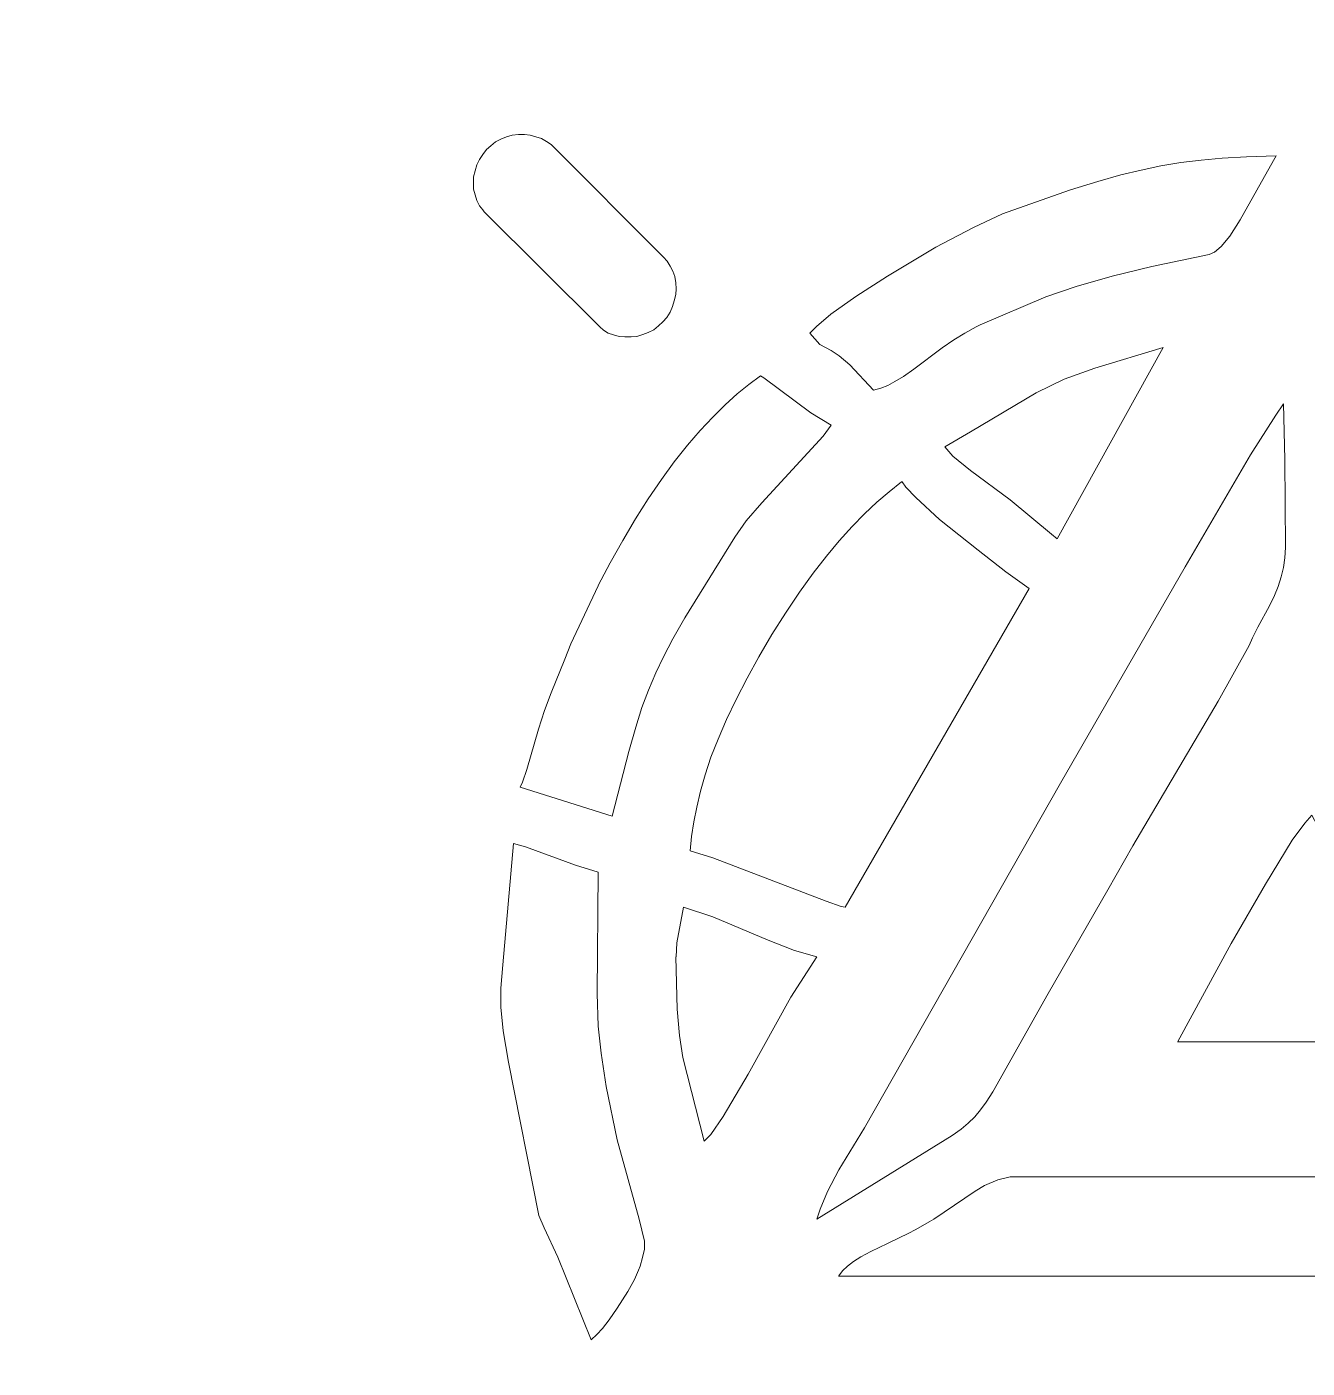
# Model space of a CAD drawing. Header units: millimetres. Extents: x -26 to 1265, y -860 to -429.
# Drawn here: x 635 to 702.3, y -656.6 to -586 of the extents above; entities that cross this region are included whole.
import ezdxf

# ---------------------------------------------------------------- set-up
doc = ezdxf.new("R2010")
doc.units = ezdxf.units.MM
doc.header["$MEASUREMENT"] = 0
doc.layers.add('layer 1', color=7, linetype='Continuous')

msp = doc.modelspace()

# ---------------------------------------------------------------- linework, layer by layer
at = {"layer": 'layer 1', "color": 7, "lineweight": 9, "true_color": 0xffffff}
for points, knots in [([(525.7375, -755.4875), (525.7375, -755.4875), (879.0375, -755.4625), (879.0375, -755.4625), (879.0375, -755.4625), (879.4875, -755.4125), (879.4875, -755.4125), (879.4875, -755.4125), (879.9624, -755.3375), (879.9624, -755.3375), (879.9624, -755.3375), (880.4125, -755.2125), (880.4125, -755.2125), (880.4125, -755.2125), (880.8625, -755.0625), (880.8625, -755.0625), (880.8625, -755.0625), (881.2875, -754.8625), (881.2875, -754.8625), (881.2875, -754.8625), (881.6875, -754.6375), (881.6875, -754.6375), (881.6875, -754.6375), (882.0625, -754.3625), (882.0625, -754.3625), (882.0625, -754.3625), (882.4374, -754.0625), (882.4374, -754.0625), (882.4374, -754.0625), (882.7625, -753.7375), (882.7625, -753.7375), (882.7625, -753.7375), (883.0625, -753.3875), (883.0625, -753.3875), (883.0625, -753.3875), (883.3375, -752.9875), (883.3375, -752.9875), (883.3375, -752.9875), (883.5875, -752.5875), (883.5875, -752.5875), (883.5875, -752.5875), (883.7875, -752.1625), (883.7875, -752.1625), (883.7875, -752.1625), (883.9624, -751.7375), (883.9624, -751.7375), (883.9624, -751.7375), (884.0875, -751.2875), (884.0875, -751.2875), (884.0875, -751.2875), (884.1875, -750.8375), (884.1875, -750.8375), (884.1875, -750.8375), (884.2375, -750.3625), (884.2375, -750.3625), (884.2375, -750.3625), (884.2375, -750.2625), (884.2375, -750.2625), (884.2375, -750.2625), (884.2375, -520.6875), (884.2375, -520.6875), (884.2375, -520.6875), (884.1875, -520.2375), (884.1875, -520.2375), (884.1875, -520.2375), (884.1125, -519.7625), (884.1125, -519.7625), (884.1125, -519.7625), (883.9874, -519.3125), (883.9874, -519.3125), (883.9874, -519.3125), (883.8375, -518.8625), (883.8375, -518.8625), (883.8375, -518.8625), (883.6375, -518.4375), (883.6375, -518.4375), (883.6375, -518.4375), (883.4125, -518.0375), (883.4125, -518.0375), (883.4125, -518.0375), (883.1374, -517.6625), (883.1374, -517.6625), (883.1374, -517.6625), (882.8375, -517.2875), (882.8375, -517.2875), (882.8375, -517.2875), (882.5125, -516.9625), (882.5125, -516.9625), (882.5125, -516.9625), (882.1625, -516.6625), (882.1625, -516.6625), (882.1625, -516.6625), (881.7625, -516.3875), (881.7625, -516.3875), (881.7625, -516.3875), (881.3625, -516.1375), (881.3625, -516.1375), (881.3625, -516.1375), (880.9375, -515.9375), (880.9375, -515.9375), (880.9375, -515.9375), (880.5125, -515.7625), (880.5125, -515.7625), (880.5125, -515.7625), (880.0624, -515.6375), (880.0624, -515.6375), (880.0624, -515.6375), (879.6125, -515.5375), (879.6125, -515.5375), (879.6125, -515.5375), (879.1374, -515.4875), (879.1374, -515.4875), (879.1374, -515.4875), (879.0375, -515.4875), (879.0375, -515.4875), (879.0375, -515.4875), (525.4625, -515.4875), (525.4625, -515.4875), (525.4625, -515.4875), (525.0125, -515.5375), (525.0125, -515.5375), (525.0125, -515.5375), (524.5375, -515.6125), (524.5375, -515.6125), (524.5375, -515.6125), (524.0875, -515.7375), (524.0875, -515.7375), (524.0875, -515.7375), (523.6375, -515.8875), (523.6375, -515.8875), (523.6375, -515.8875), (523.2125, -516.0875), (523.2125, -516.0875), (523.2125, -516.0875), (522.8125, -516.3125), (522.8125, -516.3125), (522.8125, -516.3125), (522.4375, -516.5875), (522.4375, -516.5875), (522.4375, -516.5875), (522.0625, -516.8875), (522.0625, -516.8875), (522.0625, -516.8875), (521.7375, -517.2125), (521.7375, -517.2125), (521.7375, -517.2125), (521.4375, -517.5625), (521.4375, -517.5625), (521.4375, -517.5625), (521.1625, -517.9625), (521.1625, -517.9625), (521.1625, -517.9625), (520.9125, -518.3625), (520.9125, -518.3625), (520.9125, -518.3625), (520.7125, -518.7875), (520.7125, -518.7875), (520.7125, -518.7875), (520.5375, -519.2125), (520.5375, -519.2125), (520.5375, -519.2125), (520.4125, -519.6625), (520.4125, -519.6625), (520.4125, -519.6625), (520.3125, -520.1125), (520.3125, -520.1125), (520.3125, -520.1125), (520.2625, -520.5875), (520.2625, -520.5875), (520.2625, -520.5875), (520.2625, -520.6875), (520.2625, -520.6875), (520.2625, -520.6875), (520.2625, -750.2625), (520.2625, -750.2625), (520.2625, -750.2625), (520.3125, -750.7125), (520.3125, -750.7125), (520.3125, -750.7125), (520.3875, -751.1875), (520.3875, -751.1875), (520.3875, -751.1875), (520.5125, -751.6375), (520.5125, -751.6375), (520.5125, -751.6375), (520.6625, -752.0625), (520.6625, -752.0625), (520.6625, -752.0625), (520.8625, -752.5125), (520.8625, -752.5125), (520.8625, -752.5125), (521.0875, -752.9125), (521.0875, -752.9125), (521.0875, -752.9125), (521.3625, -753.2875), (521.3625, -753.2875), (521.3625, -753.2875), (521.6625, -753.6625), (521.6625, -753.6625), (521.6625, -753.6625), (521.9875, -753.9875), (521.9875, -753.9875), (521.9875, -753.9875), (522.3375, -754.2875), (522.3375, -754.2875), (522.3375, -754.2875), (522.7375, -754.5625), (522.7375, -754.5625), (522.7375, -754.5625), (523.1375, -754.8125), (523.1375, -754.8125), (523.1375, -754.8125), (523.5375, -755.0125), (523.5375, -755.0125), (523.5375, -755.0125), (523.9875, -755.1875), (523.9875, -755.1875), (523.9875, -755.1875), (524.4375, -755.3125), (524.4375, -755.3125), (524.4375, -755.3125), (524.8875, -755.4125), (524.8875, -755.4125), (524.8875, -755.4125), (525.3625, -755.4625), (525.3625, -755.4625), (525.3625, -755.4625), (525.7375, -755.4875), (525.7375, -755.4875)], [0, 0, 0, 0, 0.0131579, 0.0131579, 0.0131579, 0.0263158, 0.0263158, 0.0263158, 0.0394737, 0.0394737, 0.0394737, 0.0526316, 0.0526316, 0.0526316, 0.0657895, 0.0657895, 0.0657895, 0.0789474, 0.0789474, 0.0789474, 0.0921053, 0.0921053, 0.0921053, 0.1052632, 0.1052632, 0.1052632, 0.1184211, 0.1184211, 0.1184211, 0.1315789, 0.1315789, 0.1315789, 0.1447368, 0.1447368, 0.1447368, 0.1578947, 0.1578947, 0.1578947, 0.1710526, 0.1710526, 0.1710526, 0.1842105, 0.1842105, 0.1842105, 0.1973684, 0.1973684, 0.1973684, 0.2105263, 0.2105263, 0.2105263, 0.2236842, 0.2236842, 0.2236842, 0.2368421, 0.2368421, 0.2368421, 0.25, 0.25, 0.25, 0.2631579, 0.2631579, 0.2631579, 0.2763158, 0.2763158, 0.2763158, 0.2894737, 0.2894737, 0.2894737, 0.3026316, 0.3026316, 0.3026316, 0.3157895, 0.3157895, 0.3157895, 0.3289474, 0.3289474, 0.3289474, 0.3421053, 0.3421053, 0.3421053, 0.3552632, 0.3552632, 0.3552632, 0.3684211, 0.3684211, 0.3684211, 0.3815789, 0.3815789, 0.3815789, 0.3947368, 0.3947368, 0.3947368, 0.4078947, 0.4078947, 0.4078947, 0.4210526, 0.4210526, 0.4210526, 0.4342105, 0.4342105, 0.4342105, 0.4473684, 0.4473684, 0.4473684, 0.4605263, 0.4605263, 0.4605263, 0.4736842, 0.4736842, 0.4736842, 0.4868421, 0.4868421, 0.4868421, 0.5, 0.5, 0.5, 0.5131579, 0.5131579, 0.5131579, 0.5263158, 0.5263158, 0.5263158, 0.5394737, 0.5394737, 0.5394737, 0.5526316, 0.5526316, 0.5526316, 0.5657895, 0.5657895, 0.5657895, 0.5789474, 0.5789474, 0.5789474, 0.5921053, 0.5921053, 0.5921053, 0.6052632, 0.6052632, 0.6052632, 0.6184211, 0.6184211, 0.6184211, 0.6315789, 0.6315789, 0.6315789, 0.6447368, 0.6447368, 0.6447368, 0.6578947, 0.6578947, 0.6578947, 0.6710526, 0.6710526, 0.6710526, 0.6842105, 0.6842105, 0.6842105, 0.6973684, 0.6973684, 0.6973684, 0.7105263, 0.7105263, 0.7105263, 0.7236842, 0.7236842, 0.7236842, 0.7368421, 0.7368421, 0.7368421, 0.75, 0.75, 0.75, 0.7631579, 0.7631579, 0.7631579, 0.7763158, 0.7763158, 0.7763158, 0.7894737, 0.7894737, 0.7894737, 0.8026316, 0.8026316, 0.8026316, 0.8157895, 0.8157895, 0.8157895, 0.8289474, 0.8289474, 0.8289474, 0.8421053, 0.8421053, 0.8421053, 0.8552632, 0.8552632, 0.8552632, 0.8684211, 0.8684211, 0.8684211, 0.8815789, 0.8815789, 0.8815789, 0.8947368, 0.8947368, 0.8947368, 0.9078947, 0.9078947, 0.9078947, 0.9210526, 0.9210526, 0.9210526, 0.9342105, 0.9342105, 0.9342105, 0.9473684, 0.9473684, 0.9473684, 0.9605263, 0.9605263, 0.9605263, 0.9736842, 0.9736842, 0.9736842, 0.9868421, 0.9868421, 0.9868421, 1, 1, 1, 1]), ([(659.1375, -592.4875), (659.1375, -592.4875), (658.9375, -592.7375), (658.9375, -592.7375), (658.9375, -592.7375), (658.7625, -593.0125), (658.7625, -593.0125), (658.7625, -593.0125), (658.6375, -593.2875), (658.6375, -593.2875), (658.6375, -593.2875), (658.5375, -593.6125), (658.5375, -593.6125), (658.5375, -593.6125), (658.4625, -593.9125), (658.4625, -593.9125), (658.4625, -593.9125), (658.4625, -594.2375), (658.4625, -594.2375), (658.4625, -594.2375), (658.4625, -594.5625), (658.4625, -594.5625), (658.4625, -594.5625), (658.5375, -594.8625), (658.5375, -594.8625), (658.5375, -594.8625), (658.6375, -595.1625), (658.6375, -595.1625), (658.6375, -595.1625), (658.7625, -595.4375), (658.7625, -595.4375), (658.7625, -595.4375), (658.9375, -595.6625), (658.9375, -595.6625), (658.9375, -595.6625), (659.0125, -595.7625), (659.0125, -595.7625), (659.0125, -595.7625), (665.0875, -601.8125), (665.0875, -601.8125), (665.0875, -601.8125), (665.2875, -601.9875), (665.2875, -601.9875), (665.2875, -601.9875), (665.5375, -602.1375), (665.5375, -602.1375), (665.5375, -602.1375), (665.8125, -602.2375), (665.8125, -602.2375), (665.8125, -602.2375), (666.1125, -602.3125), (666.1125, -602.3125), (666.1125, -602.3125), (666.4125, -602.3375), (666.4125, -602.3375), (666.4125, -602.3375), (666.7375, -602.3375), (666.7375, -602.3375), (666.7375, -602.3375), (667.0375, -602.3125), (667.0375, -602.3125), (667.0375, -602.3125), (667.3625, -602.2125), (667.3625, -602.2125), (667.3625, -602.2125), (667.6375, -602.1125), (667.6375, -602.1125), (667.6375, -602.1125), (667.9375, -601.9625), (667.9375, -601.9625), (667.9375, -601.9625), (668.1875, -601.7625), (668.1875, -601.7625), (668.1875, -601.7625), (668.4125, -601.5375), (668.4125, -601.5375), (668.4125, -601.5375), (668.6125, -601.3125), (668.6125, -601.3125), (668.6125, -601.3125), (668.7875, -601.0375), (668.7875, -601.0375), (668.7875, -601.0375), (668.9125, -600.7375), (668.9125, -600.7375), (668.9125, -600.7375), (669.0125, -600.4375), (669.0125, -600.4375), (669.0125, -600.4375), (669.0875, -600.1125), (669.0875, -600.1125), (669.0875, -600.1125), (669.1125, -599.8125), (669.1125, -599.8125), (669.1125, -599.8125), (669.0875, -599.4875), (669.0875, -599.4875), (669.0875, -599.4875), (669.0375, -599.1625), (669.0375, -599.1625), (669.0375, -599.1625), (668.9375, -598.8875), (668.9375, -598.8875), (668.9375, -598.8875), (668.7875, -598.6125), (668.7875, -598.6125), (668.7875, -598.6125), (668.6375, -598.3625), (668.6375, -598.3625), (668.6375, -598.3625), (668.4375, -598.1375), (668.4375, -598.1375), (668.4375, -598.1375), (668.4375, -598.1375), (668.4375, -598.1375), (668.4375, -598.1375), (662.5375, -592.2125), (662.5375, -592.2125), (662.5375, -592.2125), (662.2875, -592.0625), (662.2875, -592.0625), (662.2875, -592.0625), (662.0375, -591.9125), (662.0375, -591.9125), (662.0375, -591.9125), (661.7375, -591.8125), (661.7375, -591.8125), (661.7375, -591.8125), (661.4375, -591.7375), (661.4375, -591.7375), (661.4375, -591.7375), (661.1375, -591.6875), (661.1375, -591.6875), (661.1375, -591.6875), (660.8125, -591.6875), (660.8125, -591.6875), (660.8125, -591.6875), (660.4875, -591.7375), (660.4875, -591.7375), (660.4875, -591.7375), (660.1875, -591.8125), (660.1875, -591.8125), (660.1875, -591.8125), (659.8875, -591.9375), (659.8875, -591.9375), (659.8875, -591.9375), (659.6125, -592.0875), (659.6125, -592.0875), (659.6125, -592.0875), (659.3625, -592.2875), (659.3625, -592.2875), (659.3625, -592.2875), (659.1375, -592.4875), (659.1375, -592.4875)], [0, 0, 0, 0, 0.0196078, 0.0196078, 0.0196078, 0.0392157, 0.0392157, 0.0392157, 0.0588235, 0.0588235, 0.0588235, 0.0784314, 0.0784314, 0.0784314, 0.0980392, 0.0980392, 0.0980392, 0.1176471, 0.1176471, 0.1176471, 0.1372549, 0.1372549, 0.1372549, 0.1568627, 0.1568627, 0.1568627, 0.1764706, 0.1764706, 0.1764706, 0.1960784, 0.1960784, 0.1960784, 0.2156863, 0.2156863, 0.2156863, 0.2352941, 0.2352941, 0.2352941, 0.254902, 0.254902, 0.254902, 0.2745098, 0.2745098, 0.2745098, 0.2941176, 0.2941176, 0.2941176, 0.3137255, 0.3137255, 0.3137255, 0.3333333, 0.3333333, 0.3333333, 0.3529412, 0.3529412, 0.3529412, 0.372549, 0.372549, 0.372549, 0.3921569, 0.3921569, 0.3921569, 0.4117647, 0.4117647, 0.4117647, 0.4313725, 0.4313725, 0.4313725, 0.4509804, 0.4509804, 0.4509804, 0.4705882, 0.4705882, 0.4705882, 0.4901961, 0.4901961, 0.4901961, 0.5098039, 0.5098039, 0.5098039, 0.5294118, 0.5294118, 0.5294118, 0.5490196, 0.5490196, 0.5490196, 0.5686275, 0.5686275, 0.5686275, 0.5882353, 0.5882353, 0.5882353, 0.6078431, 0.6078431, 0.6078431, 0.627451, 0.627451, 0.627451, 0.6470588, 0.6470588, 0.6470588, 0.6666667, 0.6666667, 0.6666667, 0.6862745, 0.6862745, 0.6862745, 0.7058824, 0.7058824, 0.7058824, 0.7254902, 0.7254902, 0.7254902, 0.745098, 0.745098, 0.745098, 0.7647059, 0.7647059, 0.7647059, 0.7843137, 0.7843137, 0.7843137, 0.8039216, 0.8039216, 0.8039216, 0.8235294, 0.8235294, 0.8235294, 0.8431373, 0.8431373, 0.8431373, 0.8627451, 0.8627451, 0.8627451, 0.8823529, 0.8823529, 0.8823529, 0.9019608, 0.9019608, 0.9019608, 0.9215686, 0.9215686, 0.9215686, 0.9411765, 0.9411765, 0.9411765, 0.9607843, 0.9607843, 0.9607843, 0.9803922, 0.9803922, 0.9803922, 1, 1, 1, 1]), ([(698.2125, -597.0375), (698.2125, -597.0375), (698.7625, -596.1875), (698.7625, -596.1875), (698.7625, -596.1875), (700.5125, -593.0625), (700.5125, -593.0625), (700.5125, -593.0625), (700.6625, -592.8125), (700.6625, -592.8125), (700.6625, -592.8125), (699.0875, -592.8625), (699.0875, -592.8625), (699.0875, -592.8625), (697.8125, -592.9375), (697.8125, -592.9375), (697.8125, -592.9375), (696.7125, -593.0375), (696.7125, -593.0375), (696.7125, -593.0375), (695.6375, -593.1625), (695.6375, -593.1625), (695.6375, -593.1625), (694.5875, -593.3375), (694.5875, -593.3375), (694.5875, -593.3375), (693.5625, -593.5625), (693.5625, -593.5625), (693.5625, -593.5625), (692.4875, -593.8125), (692.4875, -593.8125), (692.4875, -593.8125), (691.2875, -594.1625), (691.2875, -594.1625), (691.2875, -594.1625), (689.8375, -594.6125), (689.8375, -594.6125), (689.8375, -594.6125), (689.1875, -594.8375), (689.1875, -594.8375), (689.1875, -594.8375), (686.2625, -595.8625), (686.2625, -595.8625), (686.2625, -595.8625), (684.7375, -596.5875), (684.7375, -596.5875), (684.7375, -596.5875), (682.7625, -597.6125), (682.7625, -597.6125), (682.7625, -597.6125), (680.2125, -599.1375), (680.2125, -599.1375), (680.2125, -599.1375), (678.5625, -600.2125), (678.5625, -600.2125), (678.5625, -600.2125), (677.2375, -601.1375), (677.2375, -601.1375), (677.2375, -601.1375), (676.4875, -601.7875), (676.4875, -601.7875), (676.4875, -601.7875), (676.1375, -602.1375), (676.1375, -602.1375), (676.1375, -602.1375), (676.6625, -602.7375), (676.6625, -602.7375), (676.6625, -602.7375), (677.2625, -603.0625), (677.2625, -603.0625), (677.2625, -603.0625), (677.6875, -603.3375), (677.6875, -603.3375), (677.6875, -603.3375), (678.2375, -603.8125), (678.2375, -603.8125), (678.2375, -603.8125), (679.4875, -605.1375), (679.4875, -605.1375), (679.4875, -605.1375), (679.8625, -605.0375), (679.8625, -605.0375), (679.8625, -605.0375), (680.2375, -604.8875), (680.2375, -604.8875), (680.2375, -604.8875), (680.6125, -604.6875), (680.6125, -604.6875), (680.6125, -604.6875), (681.0625, -604.4125), (681.0625, -604.4125), (681.0625, -604.4125), (681.6125, -604.0375), (681.6125, -604.0375), (681.6125, -604.0375), (683.0875, -602.9125), (683.0875, -602.9125), (683.0875, -602.9125), (683.7125, -602.4875), (683.7125, -602.4875), (683.7125, -602.4875), (684.2875, -602.1375), (684.2875, -602.1375), (684.2875, -602.1375), (684.8875, -601.8125), (684.8875, -601.8125), (684.8875, -601.8125), (685.0875, -601.7125), (685.0875, -601.7125), (685.0875, -601.7125), (688.5375, -600.2375), (688.5375, -600.2375), (688.5375, -600.2375), (690.1375, -599.6875), (690.1375, -599.6875), (690.1375, -599.6875), (692.0375, -599.1375), (692.0375, -599.1375), (692.0375, -599.1375), (694.1125, -598.6375), (694.1125, -598.6375), (694.1125, -598.6375), (697.1375, -598.0125), (697.1375, -598.0125), (697.1375, -598.0125), (697.4125, -597.8875), (697.4125, -597.8875), (697.4125, -597.8875), (697.7625, -597.5875), (697.7625, -597.5875), (697.7625, -597.5875), (698.2125, -597.0375), (698.2125, -597.0375)], [0, 0, 0, 0, 0.0227273, 0.0227273, 0.0227273, 0.0454545, 0.0454545, 0.0454545, 0.0681818, 0.0681818, 0.0681818, 0.0909091, 0.0909091, 0.0909091, 0.1136364, 0.1136364, 0.1136364, 0.1363636, 0.1363636, 0.1363636, 0.1590909, 0.1590909, 0.1590909, 0.1818182, 0.1818182, 0.1818182, 0.2045455, 0.2045455, 0.2045455, 0.2272727, 0.2272727, 0.2272727, 0.25, 0.25, 0.25, 0.2727273, 0.2727273, 0.2727273, 0.2954545, 0.2954545, 0.2954545, 0.3181818, 0.3181818, 0.3181818, 0.3409091, 0.3409091, 0.3409091, 0.3636364, 0.3636364, 0.3636364, 0.3863636, 0.3863636, 0.3863636, 0.4090909, 0.4090909, 0.4090909, 0.4318182, 0.4318182, 0.4318182, 0.4545455, 0.4545455, 0.4545455, 0.4772727, 0.4772727, 0.4772727, 0.5, 0.5, 0.5, 0.5227273, 0.5227273, 0.5227273, 0.5454545, 0.5454545, 0.5454545, 0.5681818, 0.5681818, 0.5681818, 0.5909091, 0.5909091, 0.5909091, 0.6136364, 0.6136364, 0.6136364, 0.6363636, 0.6363636, 0.6363636, 0.6590909, 0.6590909, 0.6590909, 0.6818182, 0.6818182, 0.6818182, 0.7045455, 0.7045455, 0.7045455, 0.7272727, 0.7272727, 0.7272727, 0.75, 0.75, 0.75, 0.7727273, 0.7727273, 0.7727273, 0.7954545, 0.7954545, 0.7954545, 0.8181818, 0.8181818, 0.8181818, 0.8409091, 0.8409091, 0.8409091, 0.8636364, 0.8636364, 0.8636364, 0.8863636, 0.8863636, 0.8863636, 0.9090909, 0.9090909, 0.9090909, 0.9318182, 0.9318182, 0.9318182, 0.9545455, 0.9545455, 0.9545455, 0.9772727, 0.9772727, 0.9772727, 1, 1, 1, 1]), ([(689.1375, -612.9625), (689.1375, -612.9625), (694.7125, -602.8875), (694.7125, -602.8875), (694.7125, -602.8875), (691.1125, -603.9875), (691.1125, -603.9875), (691.1125, -603.9875), (689.5125, -604.5625), (689.5125, -604.5625), (689.5125, -604.5625), (688.0375, -605.2875), (688.0375, -605.2875), (688.0375, -605.2875), (684.5875, -607.3375), (684.5875, -607.3375), (684.5875, -607.3375), (683.2375, -608.1125), (683.2375, -608.1125), (683.2375, -608.1125), (683.6625, -608.6125), (683.6625, -608.6125), (683.6625, -608.6125), (684.5875, -609.3625), (684.5875, -609.3625), (684.5875, -609.3625), (686.6625, -610.9125), (686.6625, -610.9125), (686.6625, -610.9125), (688.8375, -612.7125), (688.8375, -612.7125), (688.8375, -612.7125), (689.1375, -612.9625), (689.1375, -612.9625)], [0, 0, 0, 0, 0.0909091, 0.0909091, 0.0909091, 0.1818182, 0.1818182, 0.1818182, 0.2727273, 0.2727273, 0.2727273, 0.3636364, 0.3636364, 0.3636364, 0.4545455, 0.4545455, 0.4545455, 0.5454545, 0.5454545, 0.5454545, 0.6363636, 0.6363636, 0.6363636, 0.7272727, 0.7272727, 0.7272727, 0.8181818, 0.8181818, 0.8181818, 0.9090909, 0.9090909, 0.9090909, 1, 1, 1, 1]), ([(667.6625, -620.9125), (667.6625, -620.9125), (668.0375, -620.0125), (668.0375, -620.0125), (668.0375, -620.0125), (668.4375, -619.1625), (668.4375, -619.1625), (668.4375, -619.1625), (668.9375, -618.2125), (668.9375, -618.2125), (668.9375, -618.2125), (669.5625, -617.1125), (669.5625, -617.1125), (669.5625, -617.1125), (672.1875, -612.8625), (672.1875, -612.8625), (672.1875, -612.8625), (672.7875, -612.0125), (672.7875, -612.0125), (672.7875, -612.0125), (673.6125, -611.0625), (673.6125, -611.0625), (673.6125, -611.0625), (676.8375, -607.5625), (676.8375, -607.5625), (676.8375, -607.5625), (677.2625, -606.9875), (677.2625, -606.9875), (677.2625, -606.9875), (676.1875, -606.3375), (676.1875, -606.3375), (676.1875, -606.3375), (673.7125, -604.4875), (673.7125, -604.4875), (673.7125, -604.4875), (673.5375, -604.3875), (673.5375, -604.3875), (673.5375, -604.3875), (672.9375, -604.8375), (672.9375, -604.8375), (672.9375, -604.8375), (672.3125, -605.3375), (672.3125, -605.3375), (672.3125, -605.3375), (671.6875, -605.9125), (671.6875, -605.9125), (671.6875, -605.9125), (671.0375, -606.5625), (671.0375, -606.5625), (671.0375, -606.5625), (670.3625, -607.2625), (670.3625, -607.2625), (670.3625, -607.2625), (669.7125, -608.0375), (669.7125, -608.0375), (669.7125, -608.0375), (669.0125, -608.9125), (669.0125, -608.9125), (669.0125, -608.9125), (668.3375, -609.8375), (668.3375, -609.8375), (668.3375, -609.8375), (667.6375, -610.8625), (667.6375, -610.8625), (667.6375, -610.8625), (666.9625, -611.9125), (666.9625, -611.9125), (666.9625, -611.9125), (666.3125, -613.0375), (666.3125, -613.0375), (666.3125, -613.0375), (665.6375, -614.2125), (665.6375, -614.2125), (665.6375, -614.2125), (665.0125, -615.4125), (665.0125, -615.4125), (665.0125, -615.4125), (665.0125, -615.4375), (665.0125, -615.4375), (665.0125, -615.4375), (663.5625, -618.4875), (663.5625, -618.4875), (663.5625, -618.4875), (663.2625, -619.2875), (663.2625, -619.2875), (663.2625, -619.2875), (662.5375, -621.0625), (662.5375, -621.0625), (662.5375, -621.0625), (662.1875, -621.9875), (662.1875, -621.9875), (662.1875, -621.9875), (661.8625, -622.9625), (661.8625, -622.9625), (661.8625, -622.9625), (661.2625, -625.0875), (661.2625, -625.0875), (661.2625, -625.0875), (661.0375, -625.7625), (661.0375, -625.7625), (661.0375, -625.7625), (660.9125, -626.0125), (660.9125, -626.0125), (660.9125, -626.0125), (665.7375, -627.5375), (665.7375, -627.5375), (665.7375, -627.5375), (666.6125, -624.1375), (666.6125, -624.1375), (666.6125, -624.1375), (666.9875, -622.8625), (666.9875, -622.8625), (666.9875, -622.8625), (667.3125, -621.8375), (667.3125, -621.8375), (667.3125, -621.8375), (667.6625, -620.9125), (667.6625, -620.9125)], [0, 0, 0, 0, 0.025641, 0.025641, 0.025641, 0.0512821, 0.0512821, 0.0512821, 0.0769231, 0.0769231, 0.0769231, 0.1025641, 0.1025641, 0.1025641, 0.1282051, 0.1282051, 0.1282051, 0.1538462, 0.1538462, 0.1538462, 0.1794872, 0.1794872, 0.1794872, 0.2051282, 0.2051282, 0.2051282, 0.2307692, 0.2307692, 0.2307692, 0.2564103, 0.2564103, 0.2564103, 0.2820513, 0.2820513, 0.2820513, 0.3076923, 0.3076923, 0.3076923, 0.3333333, 0.3333333, 0.3333333, 0.3589744, 0.3589744, 0.3589744, 0.3846154, 0.3846154, 0.3846154, 0.4102564, 0.4102564, 0.4102564, 0.4358974, 0.4358974, 0.4358974, 0.4615385, 0.4615385, 0.4615385, 0.4871795, 0.4871795, 0.4871795, 0.5128205, 0.5128205, 0.5128205, 0.5384615, 0.5384615, 0.5384615, 0.5641026, 0.5641026, 0.5641026, 0.5897436, 0.5897436, 0.5897436, 0.6153846, 0.6153846, 0.6153846, 0.6410256, 0.6410256, 0.6410256, 0.6666667, 0.6666667, 0.6666667, 0.6923077, 0.6923077, 0.6923077, 0.7179487, 0.7179487, 0.7179487, 0.7435897, 0.7435897, 0.7435897, 0.7692308, 0.7692308, 0.7692308, 0.7948718, 0.7948718, 0.7948718, 0.8205128, 0.8205128, 0.8205128, 0.8461538, 0.8461538, 0.8461538, 0.8717949, 0.8717949, 0.8717949, 0.8974359, 0.8974359, 0.8974359, 0.9230769, 0.9230769, 0.9230769, 0.9487179, 0.9487179, 0.9487179, 0.974359, 0.974359, 0.974359, 1, 1, 1, 1]), ([(684.8125, -643.3625), (684.8125, -643.3625), (685.1125, -642.9875), (685.1125, -642.9875), (685.1125, -642.9875), (685.4125, -642.5875), (685.4125, -642.5875), (685.4125, -642.5875), (685.7625, -642.0375), (685.7625, -642.0375), (685.7625, -642.0375), (688.6625, -636.8625), (688.6625, -636.8625), (688.6625, -636.8625), (691.8125, -631.4125), (691.8125, -631.4125), (691.8125, -631.4125), (693.1125, -629.1125), (693.1125, -629.1125), (693.1125, -629.1125), (697.6125, -621.4875), (697.6125, -621.4875), (697.6125, -621.4875), (699.2375, -618.5625), (699.2375, -618.5625), (699.2375, -618.5625), (699.4125, -618.1625), (699.4125, -618.1625), (699.4125, -618.1625), (699.6875, -617.6125), (699.6875, -617.6125), (699.6875, -617.6125), (700.3125, -616.4875), (700.3125, -616.4875), (700.3125, -616.4875), (700.5625, -615.9375), (700.5625, -615.9375), (700.5625, -615.9375), (700.7625, -615.4625), (700.7625, -615.4625), (700.7625, -615.4625), (700.9125, -614.9625), (700.9125, -614.9625), (700.9125, -614.9625), (701.0375, -614.4625), (701.0375, -614.4625), (701.0375, -614.4625), (701.1125, -613.9625), (701.1125, -613.9625), (701.1125, -613.9625), (701.1375, -613.4125), (701.1375, -613.4125), (701.1375, -613.4125), (701.1125, -608.7875), (701.1125, -608.7875), (701.1125, -608.7875), (701.0375, -605.8625), (701.0375, -605.8625), (701.0375, -605.8625), (700.6375, -606.4625), (700.6375, -606.4625), (700.6375, -606.4625), (699.3125, -608.5375), (699.3125, -608.5375), (699.3125, -608.5375), (695.8625, -614.4375), (695.8625, -614.4375), (695.8625, -614.4375), (689.3125, -625.8125), (689.3125, -625.8125), (689.3125, -625.8125), (679.0125, -643.9375), (679.0125, -643.9375), (679.0125, -643.9375), (677.6625, -646.1375), (677.6625, -646.1375), (677.6625, -646.1375), (677.0625, -647.2875), (677.0625, -647.2875), (677.0625, -647.2875), (676.6875, -648.2125), (676.6875, -648.2125), (676.6875, -648.2125), (676.5125, -648.7375), (676.5125, -648.7375), (676.5125, -648.7375), (683.6125, -644.3375), (683.6125, -644.3375), (683.6125, -644.3375), (684.0875, -644.0125), (684.0875, -644.0125), (684.0875, -644.0125), (684.4625, -643.6875), (684.4625, -643.6875), (684.4625, -643.6875), (684.8125, -643.3625), (684.8125, -643.3625)], [0, 0, 0, 0, 0.03125, 0.03125, 0.03125, 0.0625, 0.0625, 0.0625, 0.09375, 0.09375, 0.09375, 0.125, 0.125, 0.125, 0.15625, 0.15625, 0.15625, 0.1875, 0.1875, 0.1875, 0.21875, 0.21875, 0.21875, 0.25, 0.25, 0.25, 0.28125, 0.28125, 0.28125, 0.3125, 0.3125, 0.3125, 0.34375, 0.34375, 0.34375, 0.375, 0.375, 0.375, 0.40625, 0.40625, 0.40625, 0.4375, 0.4375, 0.4375, 0.46875, 0.46875, 0.46875, 0.5, 0.5, 0.5, 0.53125, 0.53125, 0.53125, 0.5625, 0.5625, 0.5625, 0.59375, 0.59375, 0.59375, 0.625, 0.625, 0.625, 0.65625, 0.65625, 0.65625, 0.6875, 0.6875, 0.6875, 0.71875, 0.71875, 0.71875, 0.75, 0.75, 0.75, 0.78125, 0.78125, 0.78125, 0.8125, 0.8125, 0.8125, 0.84375, 0.84375, 0.84375, 0.875, 0.875, 0.875, 0.90625, 0.90625, 0.90625, 0.9375, 0.9375, 0.9375, 0.96875, 0.96875, 0.96875, 1, 1, 1, 1]), ([(669.8375, -629.3625), (669.8375, -629.3625), (669.9125, -628.6125), (669.9125, -628.6125), (669.9125, -628.6125), (670.0375, -627.8375), (670.0375, -627.8375), (670.0375, -627.8375), (670.1875, -627.0625), (670.1875, -627.0625), (670.1875, -627.0625), (670.3875, -626.2375), (670.3875, -626.2375), (670.3875, -626.2375), (670.6375, -625.3625), (670.6375, -625.3625), (670.6375, -625.3625), (670.9375, -624.4375), (670.9375, -624.4375), (670.9375, -624.4375), (671.3125, -623.4875), (671.3125, -623.4875), (671.3125, -623.4875), (671.7625, -622.4625), (671.7625, -622.4625), (671.7625, -622.4625), (672.2625, -621.4125), (672.2625, -621.4125), (672.2625, -621.4125), (672.8375, -620.2875), (672.8375, -620.2875), (672.8375, -620.2875), (673.4625, -619.1625), (673.4625, -619.1625), (673.4625, -619.1625), (674.1375, -617.9875), (674.1375, -617.9875), (674.1375, -617.9875), (674.8625, -616.8625), (674.8625, -616.8625), (674.8625, -616.8625), (675.5875, -615.7625), (675.5875, -615.7625), (675.5875, -615.7625), (676.3125, -614.7625), (676.3125, -614.7625), (676.3125, -614.7625), (677.0125, -613.8625), (677.0125, -613.8625), (677.0125, -613.8625), (677.6875, -613.0625), (677.6875, -613.0625), (677.6875, -613.0625), (678.3625, -612.3125), (678.3625, -612.3125), (678.3625, -612.3125), (679.0125, -611.6375), (679.0125, -611.6375), (679.0125, -611.6375), (679.6625, -611.0375), (679.6625, -611.0375), (679.6625, -611.0375), (680.3125, -610.4875), (680.3125, -610.4875), (680.3125, -610.4875), (680.9625, -609.9625), (680.9625, -609.9625), (680.9625, -609.9625), (680.9875, -609.9625), (680.9875, -609.9625), (680.9875, -609.9625), (681.1875, -610.2375), (681.1875, -610.2375), (681.1875, -610.2375), (681.7125, -610.7875), (681.7125, -610.7875), (681.7125, -610.7875), (682.9625, -611.9375), (682.9625, -611.9375), (682.9625, -611.9375), (684.9875, -613.5625), (684.9875, -613.5625), (684.9875, -613.5625), (686.4375, -614.6875), (686.4375, -614.6875), (686.4375, -614.6875), (687.6625, -615.5625), (687.6625, -615.5625), (687.6625, -615.5625), (677.9875, -632.3375), (677.9875, -632.3375), (677.9875, -632.3375), (677.7875, -632.2875), (677.7875, -632.2875), (677.7875, -632.2875), (676.9875, -632.0125), (676.9875, -632.0125), (676.9875, -632.0125), (671.0375, -629.7375), (671.0375, -629.7375), (671.0375, -629.7375), (669.8375, -629.3625), (669.8375, -629.3625)], [0, 0, 0, 0, 0.0294118, 0.0294118, 0.0294118, 0.0588235, 0.0588235, 0.0588235, 0.0882353, 0.0882353, 0.0882353, 0.1176471, 0.1176471, 0.1176471, 0.1470588, 0.1470588, 0.1470588, 0.1764706, 0.1764706, 0.1764706, 0.2058824, 0.2058824, 0.2058824, 0.2352941, 0.2352941, 0.2352941, 0.2647059, 0.2647059, 0.2647059, 0.2941176, 0.2941176, 0.2941176, 0.3235294, 0.3235294, 0.3235294, 0.3529412, 0.3529412, 0.3529412, 0.3823529, 0.3823529, 0.3823529, 0.4117647, 0.4117647, 0.4117647, 0.4411765, 0.4411765, 0.4411765, 0.4705882, 0.4705882, 0.4705882, 0.5, 0.5, 0.5, 0.5294118, 0.5294118, 0.5294118, 0.5588235, 0.5588235, 0.5588235, 0.5882353, 0.5882353, 0.5882353, 0.6176471, 0.6176471, 0.6176471, 0.6470588, 0.6470588, 0.6470588, 0.6764706, 0.6764706, 0.6764706, 0.7058824, 0.7058824, 0.7058824, 0.7352941, 0.7352941, 0.7352941, 0.7647059, 0.7647059, 0.7647059, 0.7941176, 0.7941176, 0.7941176, 0.8235294, 0.8235294, 0.8235294, 0.8529412, 0.8529412, 0.8529412, 0.8823529, 0.8823529, 0.8823529, 0.9117647, 0.9117647, 0.9117647, 0.9411765, 0.9411765, 0.9411765, 0.9705882, 0.9705882, 0.9705882, 1, 1, 1, 1]), ([(695.4875, -639.3875), (695.4875, -639.3875), (698.2875, -634.2375), (698.2875, -634.2375), (698.2875, -634.2375), (700.0875, -631.1125), (700.0875, -631.1125), (700.0875, -631.1125), (701.4875, -628.8125), (701.4875, -628.8125), (701.4875, -628.8125), (702.1625, -627.9125), (702.1625, -627.9125), (702.1625, -627.9125), (702.5375, -627.4875), (702.5375, -627.4875), (702.5375, -627.4875), (703.4125, -629.1375), (703.4125, -629.1375), (703.4125, -629.1375), (707.1625, -635.6875), (707.1625, -635.6875), (707.1625, -635.6875), (709.2125, -639.4125), (709.2125, -639.4125), (709.2125, -639.4125), (695.4625, -639.4125), (695.4625, -639.4125)], [0, 0, 0, 0, 0.1111111, 0.1111111, 0.1111111, 0.2222222, 0.2222222, 0.2222222, 0.3333333, 0.3333333, 0.3333333, 0.4444444, 0.4444444, 0.4444444, 0.5555556, 0.5555556, 0.5555556, 0.6666667, 0.6666667, 0.6666667, 0.7777778, 0.7777778, 0.7777778, 0.8888889, 0.8888889, 0.8888889, 1, 1, 1, 1]), ([(663.8125, -630.1125), (663.8125, -630.1125), (661.1875, -629.1625), (661.1875, -629.1625), (661.1875, -629.1625), (660.5625, -628.9875), (660.5625, -628.9875), (660.5625, -628.9875), (659.9875, -635.3625), (659.9875, -635.3625), (659.9875, -635.3625), (659.8875, -636.5875), (659.8875, -636.5875), (659.8875, -636.5875), (659.8875, -637.5875), (659.8875, -637.5875), (659.8875, -637.5875), (660.0125, -638.8375), (660.0125, -638.8375), (660.0125, -638.8375), (660.2875, -640.4875), (660.2875, -640.4875), (660.2875, -640.4875), (661.8875, -648.5375), (661.8875, -648.5375), (661.8875, -648.5375), (662.1625, -649.1875), (662.1625, -649.1875), (662.1625, -649.1875), (662.8875, -650.7375), (662.8875, -650.7375), (662.8875, -650.7375), (664.6375, -655.0875), (664.6375, -655.0875), (664.6375, -655.0875), (664.9375, -654.8125), (664.9375, -654.8125), (664.9375, -654.8125), (665.2375, -654.4875), (665.2375, -654.4875), (665.2375, -654.4875), (665.5875, -654.0375), (665.5875, -654.0375), (665.5875, -654.0375), (666.0125, -653.4125), (666.0125, -653.4125), (666.0125, -653.4125), (666.5625, -652.5375), (666.5625, -652.5375), (666.5625, -652.5375), (666.9125, -651.9125), (666.9125, -651.9125), (666.9125, -651.9125), (667.1375, -651.4125), (667.1375, -651.4125), (667.1375, -651.4125), (667.2125, -651.2125), (667.2125, -651.2125), (667.2125, -651.2125), (667.3375, -650.7625), (667.3375, -650.7625), (667.3375, -650.7625), (667.4375, -650.3125), (667.4375, -650.3125), (667.4375, -650.3125), (667.4375, -649.8875), (667.4375, -649.8875), (667.4375, -649.8875), (667.1625, -648.7375), (667.1625, -648.7375), (667.1625, -648.7375), (666.0125, -644.5625), (666.0125, -644.5625), (666.0125, -644.5625), (665.4375, -641.7625), (665.4375, -641.7625), (665.4375, -641.7625), (665.1625, -640.0125), (665.1625, -640.0125), (665.1625, -640.0125), (665.0125, -638.5875), (665.0125, -638.5875), (665.0125, -638.5875), (664.9625, -636.8625), (664.9625, -636.8625), (664.9625, -636.8625), (665.0125, -630.4875), (665.0125, -630.4875), (665.0125, -630.4875), (663.8125, -630.1125), (663.8125, -630.1125)], [0, 0, 0, 0, 0.0333333, 0.0333333, 0.0333333, 0.0666667, 0.0666667, 0.0666667, 0.1, 0.1, 0.1, 0.1333333, 0.1333333, 0.1333333, 0.1666667, 0.1666667, 0.1666667, 0.2, 0.2, 0.2, 0.2333333, 0.2333333, 0.2333333, 0.2666667, 0.2666667, 0.2666667, 0.3, 0.3, 0.3, 0.3333333, 0.3333333, 0.3333333, 0.3666667, 0.3666667, 0.3666667, 0.4, 0.4, 0.4, 0.4333333, 0.4333333, 0.4333333, 0.4666667, 0.4666667, 0.4666667, 0.5, 0.5, 0.5, 0.5333333, 0.5333333, 0.5333333, 0.5666667, 0.5666667, 0.5666667, 0.6, 0.6, 0.6, 0.6333333, 0.6333333, 0.6333333, 0.6666667, 0.6666667, 0.6666667, 0.7, 0.7, 0.7, 0.7333333, 0.7333333, 0.7333333, 0.7666667, 0.7666667, 0.7666667, 0.8, 0.8, 0.8, 0.8333333, 0.8333333, 0.8333333, 0.8666667, 0.8666667, 0.8666667, 0.9, 0.9, 0.9, 0.9333333, 0.9333333, 0.9333333, 0.9666667, 0.9666667, 0.9666667, 1, 1, 1, 1]), ([(669.1125, -634.9375), (669.1125, -634.9375), (669.1375, -634.2125), (669.1375, -634.2125), (669.1375, -634.2125), (669.4875, -632.3375), (669.4875, -632.3375), (669.4875, -632.3375), (671.0375, -632.8375), (671.0375, -632.8375), (671.0375, -632.8375), (673.9375, -634.0625), (673.9375, -634.0625), (673.9375, -634.0625), (675.3375, -634.6125), (675.3375, -634.6125), (675.3375, -634.6125), (676.5125, -634.9375), (676.5125, -634.9375), (676.5125, -634.9375), (675.1375, -637.0625), (675.1375, -637.0625), (675.1375, -637.0625), (672.8875, -641.1125), (672.8875, -641.1125), (672.8875, -641.1125), (671.5875, -643.3375), (671.5875, -643.3375), (671.5875, -643.3375), (670.9375, -644.2875), (670.9375, -644.2875), (670.9375, -644.2875), (670.5875, -644.6375), (670.5875, -644.6375), (670.5875, -644.6375), (669.4625, -640.2375), (669.4625, -640.2375), (669.4625, -640.2375), (669.2875, -639.0875), (669.2875, -639.0875), (669.2875, -639.0875), (669.1625, -637.6875), (669.1625, -637.6875), (669.1625, -637.6875), (669.0875, -634.9375), (669.0875, -634.9375)], [0, 0, 0, 0, 0.0666667, 0.0666667, 0.0666667, 0.1333333, 0.1333333, 0.1333333, 0.2, 0.2, 0.2, 0.2666667, 0.2666667, 0.2666667, 0.3333333, 0.3333333, 0.3333333, 0.4, 0.4, 0.4, 0.4666667, 0.4666667, 0.4666667, 0.5333333, 0.5333333, 0.5333333, 0.6, 0.6, 0.6, 0.6666667, 0.6666667, 0.6666667, 0.7333333, 0.7333333, 0.7333333, 0.8, 0.8, 0.8, 0.8666667, 0.8666667, 0.8666667, 0.9333333, 0.9333333, 0.9333333, 1, 1, 1, 1]), ([(677.6625, -651.7125), (677.6625, -651.7125), (677.8625, -651.4625), (677.8625, -651.4625), (677.8625, -651.4625), (678.1125, -651.2125), (678.1125, -651.2125), (678.1125, -651.2125), (678.4375, -650.9625), (678.4375, -650.9625), (678.4375, -650.9625), (678.8125, -650.7125), (678.8125, -650.7125), (678.8125, -650.7125), (679.3375, -650.4375), (679.3375, -650.4375), (679.3375, -650.4375), (680.2125, -650.0125), (680.2125, -650.0125), (680.2125, -650.0125), (680.8375, -649.7125), (680.8375, -649.7125), (680.8375, -649.7125), (681.3125, -649.4875), (681.3125, -649.4875), (681.3125, -649.4875), (681.7125, -649.2875), (681.7125, -649.2875), (681.7125, -649.2875), (682.4125, -648.8875), (682.4125, -648.8875), (682.4125, -648.8875), (682.6625, -648.7375), (682.6625, -648.7375), (682.6625, -648.7375), (684.8375, -647.2625), (684.8375, -647.2625), (684.8375, -647.2625), (685.3125, -646.9625), (685.3125, -646.9625), (685.3125, -646.9625), (686.0125, -646.6625), (686.0125, -646.6625), (686.0125, -646.6625), (686.6625, -646.5125), (686.6625, -646.5125), (686.6625, -646.5125), (717.8125, -646.5125), (717.8125, -646.5125), (717.8125, -646.5125), (718.2125, -646.6125), (718.2125, -646.6125), (718.2125, -646.6125), (719.2875, -647.0375), (719.2875, -647.0375), (719.2875, -647.0375), (720.9875, -647.8875), (720.9875, -647.8875), (720.9875, -647.8875), (723.5625, -649.2625), (723.5625, -649.2625), (723.5625, -649.2625), (725.7375, -650.5625), (725.7375, -650.5625), (725.7375, -650.5625), (726.9625, -651.3625), (726.9625, -651.3625), (726.9625, -651.3625), (727.4125, -651.7375), (727.4125, -651.7375), (727.4125, -651.7375), (677.6375, -651.7375), (677.6375, -651.7375)], [0, 0, 0, 0, 0.0416667, 0.0416667, 0.0416667, 0.0833333, 0.0833333, 0.0833333, 0.125, 0.125, 0.125, 0.1666667, 0.1666667, 0.1666667, 0.2083333, 0.2083333, 0.2083333, 0.25, 0.25, 0.25, 0.2916667, 0.2916667, 0.2916667, 0.3333333, 0.3333333, 0.3333333, 0.375, 0.375, 0.375, 0.4166667, 0.4166667, 0.4166667, 0.4583333, 0.4583333, 0.4583333, 0.5, 0.5, 0.5, 0.5416667, 0.5416667, 0.5416667, 0.5833333, 0.5833333, 0.5833333, 0.625, 0.625, 0.625, 0.6666667, 0.6666667, 0.6666667, 0.7083333, 0.7083333, 0.7083333, 0.75, 0.75, 0.75, 0.7916667, 0.7916667, 0.7916667, 0.8333333, 0.8333333, 0.8333333, 0.875, 0.875, 0.875, 0.9166667, 0.9166667, 0.9166667, 0.9583333, 0.9583333, 0.9583333, 1, 1, 1, 1])]:
    msp.add_open_spline(points, degree=3, knots=knots, dxfattribs=at)

doc.saveas('drawing.dxf')
